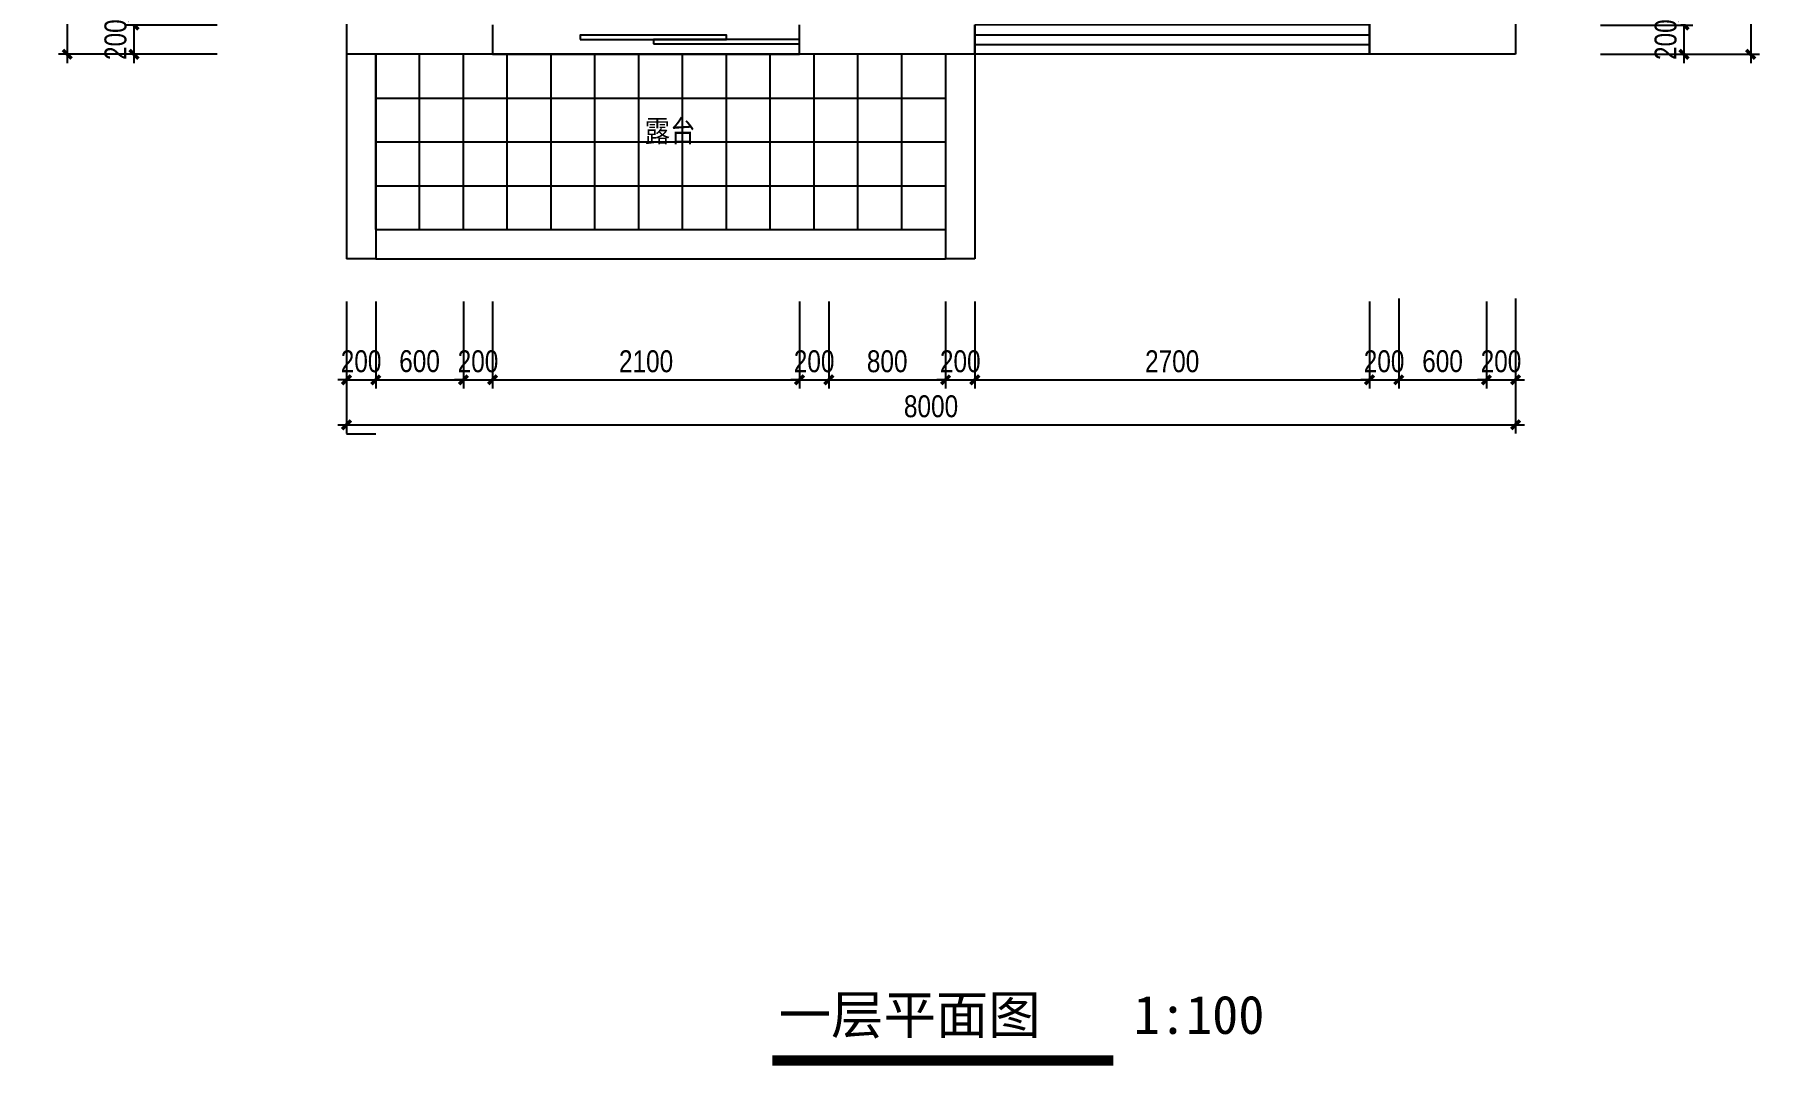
# Model space of a CAD drawing. Extents: x 160245 to 405305, y -111140 to 232735.
# Drawn here: x 268272 to 280076, y -10912 to -3856 of the extents above; entities that cross this region are included whole.
import ezdxf

# ---------------------------------------------------------------- set-up
doc = ezdxf.new("R2010")
doc.units = 0
doc.header["$LTSCALE"] = 10
doc.header["$MEASUREMENT"] = 0
doc.layers.get('Defpoints').update_dxf_attribs({"color": 229})
for name, color, linetype in [('C-ceiling 天花', 153, 'Continuous'), ('DIM_SYMB', 3, 'Continuous'), ('Door 门', 107, 'Continuous'), ('P-floorpat地面', 8, 'Continuous'), ('P-O wall 原始墙体', 245, 'Continuous'), ('P-o 原建筑尺寸', 8, 'Continuous'), ('P-Text  平面文字', 9, 'Continuous'), ('P-window 窗', 107, 'Continuous'), ('PUB_TEXT', 30, 'Continuous')]:
    doc.layers.add(name, color=color, linetype=linetype)
doc.styles.add('PDC DIM', font='PMingLiU-ExtB.ttf', dxfattribs={"width": 0.85})
doc.styles.add('黑体', font='simhei.ttf')
doc.dimstyles.new('PDC-A2', dxfattribs={"dimscale": 0, "dimtxt": 2.5, "dimasz": 1, "dimexe": 1, "dimexo": 1, "dimgap": 0.7, "dimtad": 1, "dimdec": 0, "dimtxsty": 'PDC DIM', "dimblk": 'ARCHTICK', "dimcen": 1, "dimdle": 1, "dimclrd": 8, "dimclre": 8, "dimclrt": 9, "dimadec": 0, "dimazin": 0, "dimtfac": 1, "dimtdec": 0, "dimtix": 1, "dimtmove": 2, "dimatfit": 3, "dimldrblk": 'PDC A2 T R', "dimfxl": 10, "dimfxlon": 1, "dimarcsym": 0})

# ---------------------------------------------------------------- blocks, each defined once
blk = doc.blocks.new('$WINLIB2D$00000001')
at = {"color": 0}
for points in [[(-0.5, 0.5), (-0.5, -0.5)], [(-0.5, 0.5), (0.5, 0.5)], [(0.5, -0.5), (0.5, 0.5)], [(0.5, 0.1667), (-0.5, 0.1667)], [(0.5, -0.1667), (-0.5, -0.1667)], [(-0.5, -0.5), (0.5, -0.5)]]:
    blk.add_lwpolyline(points, dxfattribs=at)
blk = doc.blocks.new('_ArchTick')
at = {"color": 0, "linetype": 'ByBlock', "const_width": 0.4}
blk.add_lwpolyline([(-0.5, -0.5), (0.5, 0.5)], dxfattribs=at)
blk = doc.blocks.new('*D1070')
at = {"layer": 'Defpoints', "color": 0}
for p in [(270407, -5622), (270607, -5622), (270607, -6219)]:
    blk.add_point(p, dxfattribs=at)
at = {"layer": 'P-o 原建筑尺寸', "color": 8, "lineweight": -2}
for p, q in [((270407, -5682), (270407, -6279)), ((270607, -5682), (270607, -6279)), ((270407, -6219), (270347, -6219)), ((270407, -6219), (270607, -6219)), ((270607, -6219), (270667, -6219))]:
    blk.add_line(p, q, dxfattribs=at)
at = {"layer": 'P-o 原建筑尺寸', "color": 8, "lineweight": -2, "xscale": 60, "yscale": 60, "zscale": 60}
blk.add_blockref('_ArchTick', (270407, -6219), dxfattribs=at)
at = {"layer": 'P-o 原建筑尺寸', "color": 8, "lineweight": -2, "xscale": 60, "yscale": 60, "zscale": 60, "rotation": 180}
blk.add_blockref('_ArchTick', (270607, -6219), dxfattribs=at)
at = {"layer": 'P-o 原建筑尺寸', "color": 9, "insert": (270507, -6093), "char_height": 150, "attachment_point": 5, "style": 'PDC DIM'}
blk.add_mtext('200', dxfattribs=at)
blk = doc.blocks.new('PDC A2 T R')
at = {"color": 0, "linetype": 'ByBlock'}
blk.add_line((0, 0), (-2, 0), dxfattribs=at)
for points in [[(-2.15, 0.89), (-1.49, 1.35), (-0.6, 0), (0, 0)], [(-2.15, -0.89), (-1.49, -1.35), (-0.6, 0), (0, 0)]]:
    blk.add_solid(points, dxfattribs=at)
blk = doc.blocks.new('*D1071')
at = {"layer": 'Defpoints', "color": 0}
for p in [(270607, -5622), (271207, -5622), (271207, -6219)]:
    blk.add_point(p, dxfattribs=at)
at = {"layer": 'P-o 原建筑尺寸', "color": 8, "lineweight": -2}
for p, q in [((270607, -5682), (270607, -6279)), ((271207, -5682), (271207, -6279)), ((270547, -6219), (271267, -6219))]:
    blk.add_line(p, q, dxfattribs=at)
at = {"layer": 'P-o 原建筑尺寸', "color": 8, "lineweight": -2, "xscale": 60, "yscale": 60, "zscale": 60, "rotation": 180}
blk.add_blockref('_ArchTick', (270607, -6219), dxfattribs=at)
at = {"layer": 'P-o 原建筑尺寸', "color": 8, "lineweight": -2, "xscale": 60, "yscale": 60, "zscale": 60}
blk.add_blockref('_ArchTick', (271207, -6219), dxfattribs=at)
at = {"layer": 'P-o 原建筑尺寸', "color": 9, "insert": (270907, -6092), "char_height": 150, "attachment_point": 5, "style": 'PDC DIM'}
blk.add_mtext('600', dxfattribs=at)
blk = doc.blocks.new('*D1072')
at = {"layer": 'Defpoints', "color": 0}
for p in [(274507, -5622), (274707, -5622), (274707, -6219)]:
    blk.add_point(p, dxfattribs=at)
at = {"layer": 'P-o 原建筑尺寸', "color": 8, "lineweight": -2}
for p, q in [((274507, -5682), (274507, -6279)), ((274707, -5682), (274707, -6279)), ((274507, -6219), (274447, -6219)), ((274507, -6219), (274707, -6219)), ((274707, -6219), (274767, -6219))]:
    blk.add_line(p, q, dxfattribs=at)
at = {"layer": 'P-o 原建筑尺寸', "color": 8, "lineweight": -2, "xscale": 60, "yscale": 60, "zscale": 60}
blk.add_blockref('_ArchTick', (274507, -6219), dxfattribs=at)
at = {"layer": 'P-o 原建筑尺寸', "color": 8, "lineweight": -2, "xscale": 60, "yscale": 60, "zscale": 60, "rotation": 180}
blk.add_blockref('_ArchTick', (274707, -6219), dxfattribs=at)
at = {"layer": 'P-o 原建筑尺寸', "color": 9, "insert": (274607, -6093), "char_height": 150, "attachment_point": 5, "style": 'PDC DIM'}
blk.add_mtext('200', dxfattribs=at)
blk = doc.blocks.new('*D1073')
at = {"layer": 'Defpoints', "color": 0}
for p in [(274707, -5622), (277407, -5622), (277407, -6219)]:
    blk.add_point(p, dxfattribs=at)
at = {"layer": 'P-o 原建筑尺寸', "color": 8, "lineweight": -2}
for p, q in [((274707, -5682), (274707, -6279)), ((277407, -5682), (277407, -6279)), ((274647, -6219), (277467, -6219))]:
    blk.add_line(p, q, dxfattribs=at)
at = {"layer": 'P-o 原建筑尺寸', "color": 8, "lineweight": -2, "xscale": 60, "yscale": 60, "zscale": 60, "rotation": 180}
blk.add_blockref('_ArchTick', (274707, -6219), dxfattribs=at)
at = {"layer": 'P-o 原建筑尺寸', "color": 8, "lineweight": -2, "xscale": 60, "yscale": 60, "zscale": 60}
blk.add_blockref('_ArchTick', (277407, -6219), dxfattribs=at)
at = {"layer": 'P-o 原建筑尺寸', "color": 9, "insert": (276057, -6093), "char_height": 150, "attachment_point": 5, "style": 'PDC DIM'}
blk.add_mtext('2700', dxfattribs=at)
blk = doc.blocks.new('*D1074')
at = {"layer": 'Defpoints', "color": 0}
for p in [(278207, -5622), (278407, -5602), (278407, -6219)]:
    blk.add_point(p, dxfattribs=at)
at = {"layer": 'P-o 原建筑尺寸', "color": 8, "lineweight": -2}
for p, q in [((278407, -5662), (278407, -6279)), ((278207, -5682), (278207, -6279)), ((278207, -6219), (278147, -6219)), ((278207, -6219), (278407, -6219)), ((278407, -6219), (278467, -6219))]:
    blk.add_line(p, q, dxfattribs=at)
at = {"layer": 'P-o 原建筑尺寸', "color": 8, "lineweight": -2, "xscale": 60, "yscale": 60, "zscale": 60}
blk.add_blockref('_ArchTick', (278207, -6219), dxfattribs=at)
at = {"layer": 'P-o 原建筑尺寸', "color": 8, "lineweight": -2, "xscale": 60, "yscale": 60, "zscale": 60, "rotation": 180}
blk.add_blockref('_ArchTick', (278407, -6219), dxfattribs=at)
at = {"layer": 'P-o 原建筑尺寸', "color": 9, "insert": (278307, -6093), "char_height": 150, "attachment_point": 5, "style": 'PDC DIM'}
blk.add_mtext('200', dxfattribs=at)
blk = doc.blocks.new('*D1067')
at = {"layer": 'Defpoints', "color": 0}
for p in [(270407, -5719), (278407, -5719), (278407, -6527)]:
    blk.add_point(p, dxfattribs=at)
at = {"layer": 'P-o 原建筑尺寸', "color": 8, "lineweight": -2}
for p, q in [((270407, -5927), (270407, -6587)), ((278407, -5927), (278407, -6587)), ((270347, -6527), (278467, -6527))]:
    blk.add_line(p, q, dxfattribs=at)
at = {"layer": 'P-o 原建筑尺寸', "color": 8, "lineweight": -2, "xscale": 60, "yscale": 60, "zscale": 60, "rotation": 180}
blk.add_blockref('_ArchTick', (270407, -6527), dxfattribs=at)
at = {"layer": 'P-o 原建筑尺寸', "color": 8, "lineweight": -2, "xscale": 60, "yscale": 60, "zscale": 60}
blk.add_blockref('_ArchTick', (278407, -6527), dxfattribs=at)
at = {"layer": 'P-o 原建筑尺寸', "color": 9, "insert": (274407, -6401), "char_height": 150, "attachment_point": 5, "style": 'PDC DIM'}
blk.add_mtext('8000', dxfattribs=at)
blk = doc.blocks.new('*D1043')
at = {"layer": 'Defpoints', "color": 0, "transparency": 16777216}
for p in [(269583, -3791), (268953, -3991), (269583, -3991)]:
    blk.add_point(p, dxfattribs=at)
at = {"layer": 'P-o 原建筑尺寸', "color": 8, "lineweight": -2, "transparency": 16777216}
for p, q in [((268953, -3791), (268953, -3731)), ((269523, -3791), (268893, -3791)), ((268953, -3791), (268953, -3991)), ((269523, -3991), (268893, -3991)), ((268953, -3991), (268953, -4051))]:
    blk.add_line(p, q, dxfattribs=at)
at = {"layer": 'P-o 原建筑尺寸', "color": 8, "lineweight": -2, "transparency": 16777216, "xscale": 60, "yscale": 60, "zscale": 60}
for p, rotation in [((268953, -3791), 270), ((268953, -3991), 90)]:
    blk.add_blockref('_ArchTick', p, dxfattribs=dict(at, rotation=rotation))
at = {"layer": 'P-o 原建筑尺寸', "color": 9, "transparency": 16777216, "insert": (268827, -3891), "char_height": 150, "attachment_point": 5, "rotation": 90, "style": 'PDC DIM'}
blk.add_mtext('200', dxfattribs=at)
blk = doc.blocks.new('*D1044')
at = {"layer": 'Defpoints', "color": 0, "transparency": 16777216}
for p in [(269583, 6709), (268496, -3991), (269583, -3991)]:
    blk.add_point(p, dxfattribs=at)
at = {"layer": 'P-o 原建筑尺寸', "color": 8, "lineweight": -2, "transparency": 16777216}
for p, q in [((268496, 6769), (268496, -4051)), ((269096, 6709), (268436, 6709)), ((269096, -3991), (268436, -3991))]:
    blk.add_line(p, q, dxfattribs=at)
at = {"layer": 'P-o 原建筑尺寸', "color": 8, "lineweight": -2, "transparency": 16777216, "xscale": 60, "yscale": 60, "zscale": 60}
for p, rotation in [((268496, 6709), 90), ((268496, -3991), 270)]:
    blk.add_blockref('_ArchTick', p, dxfattribs=dict(at, rotation=rotation))
at = {"layer": 'P-o 原建筑尺寸', "color": 9, "transparency": 16777216, "insert": (268371, 1359), "char_height": 150, "attachment_point": 5, "rotation": 90, "style": 'PDC DIM'}
blk.add_mtext('10700', dxfattribs=at)
blk = doc.blocks.new('*D1053')
at = {"layer": 'Defpoints', "color": 0, "transparency": 16777216}
for p in [(278929, -3791), (278929, -3991), (279559, -3991)]:
    blk.add_point(p, dxfattribs=at)
at = {"layer": 'P-o 原建筑尺寸', "color": 8, "lineweight": -2, "transparency": 16777216}
for p, q in [((279559, -3791), (279559, -3731)), ((278989, -3791), (279619, -3791)), ((279559, -3791), (279559, -3991)), ((278989, -3991), (279619, -3991)), ((279559, -3991), (279559, -4051))]:
    blk.add_line(p, q, dxfattribs=at)
at = {"layer": 'P-o 原建筑尺寸', "color": 8, "lineweight": -2, "transparency": 16777216, "xscale": 60, "yscale": 60, "zscale": 60}
for p, rotation in [((279559, -3791), 270), ((279559, -3991), 90)]:
    blk.add_blockref('_ArchTick', p, dxfattribs=dict(at, rotation=rotation))
at = {"layer": 'P-o 原建筑尺寸', "color": 9, "transparency": 16777216, "insert": (279434, -3891), "char_height": 150, "attachment_point": 5, "rotation": 90, "style": 'PDC DIM'}
blk.add_mtext('200', dxfattribs=at)
blk = doc.blocks.new('*D1054')
at = {"layer": 'Defpoints', "color": 0, "transparency": 16777216}
for p in [(278929, 6709), (278929, -3991), (280016, -3991)]:
    blk.add_point(p, dxfattribs=at)
at = {"layer": 'P-o 原建筑尺寸', "color": 8, "lineweight": -2, "transparency": 16777216}
for p, q in [((280016, 6769), (280016, -4051)), ((279416, 6709), (280076, 6709)), ((279416, -3991), (280076, -3991))]:
    blk.add_line(p, q, dxfattribs=at)
at = {"layer": 'P-o 原建筑尺寸', "color": 8, "lineweight": -2, "transparency": 16777216, "xscale": 60, "yscale": 60, "zscale": 60}
for p, rotation in [((280016, 6709), 90), ((280016, -3991), 270)]:
    blk.add_blockref('_ArchTick', p, dxfattribs=dict(at, rotation=rotation))
at = {"layer": 'P-o 原建筑尺寸', "color": 9, "transparency": 16777216, "insert": (279890, 1359), "char_height": 150, "attachment_point": 5, "rotation": 90, "style": 'PDC DIM'}
blk.add_mtext('10700', dxfattribs=at)
blk = doc.blocks.new('*D1100')
at = {"layer": 'Defpoints', "color": 0}
for p in [(271207, -5622), (271407, -5622), (271407, -6219)]:
    blk.add_point(p, dxfattribs=at)
at = {"layer": 'P-o 原建筑尺寸', "color": 8, "lineweight": -2}
for p, q in [((271207, -5682), (271207, -6279)), ((271407, -5682), (271407, -6279)), ((271207, -6219), (271147, -6219)), ((271207, -6219), (271407, -6219)), ((271407, -6219), (271467, -6219))]:
    blk.add_line(p, q, dxfattribs=at)
at = {"layer": 'P-o 原建筑尺寸', "color": 8, "lineweight": -2, "xscale": 60, "yscale": 60, "zscale": 60}
blk.add_blockref('_ArchTick', (271207, -6219), dxfattribs=at)
at = {"layer": 'P-o 原建筑尺寸', "color": 8, "lineweight": -2, "xscale": 60, "yscale": 60, "zscale": 60, "rotation": 180}
blk.add_blockref('_ArchTick', (271407, -6219), dxfattribs=at)
at = {"layer": 'P-o 原建筑尺寸', "color": 9, "insert": (271307, -6093), "char_height": 150, "attachment_point": 5, "style": 'PDC DIM'}
blk.add_mtext('200', dxfattribs=at)
blk = doc.blocks.new('*D1101')
at = {"layer": 'Defpoints', "color": 0}
for p in [(271407, -5622), (273507, -5622), (273507, -6219)]:
    blk.add_point(p, dxfattribs=at)
at = {"layer": 'P-o 原建筑尺寸', "color": 8, "lineweight": -2}
for p, q in [((271407, -5682), (271407, -6279)), ((273507, -5682), (273507, -6279)), ((271347, -6219), (273567, -6219))]:
    blk.add_line(p, q, dxfattribs=at)
at = {"layer": 'P-o 原建筑尺寸', "color": 8, "lineweight": -2, "xscale": 60, "yscale": 60, "zscale": 60, "rotation": 180}
blk.add_blockref('_ArchTick', (271407, -6219), dxfattribs=at)
at = {"layer": 'P-o 原建筑尺寸', "color": 8, "lineweight": -2, "xscale": 60, "yscale": 60, "zscale": 60}
blk.add_blockref('_ArchTick', (273507, -6219), dxfattribs=at)
at = {"layer": 'P-o 原建筑尺寸', "color": 9, "insert": (272457, -6093), "char_height": 150, "attachment_point": 5, "style": 'PDC DIM'}
blk.add_mtext('2100', dxfattribs=at)
blk = doc.blocks.new('*D1102')
at = {"layer": 'Defpoints', "color": 0}
for p in [(273507, -5622), (273707, -5622), (273707, -6219)]:
    blk.add_point(p, dxfattribs=at)
at = {"layer": 'P-o 原建筑尺寸', "color": 8, "lineweight": -2}
for p, q in [((273507, -5682), (273507, -6279)), ((273707, -5682), (273707, -6279)), ((273507, -6219), (273447, -6219)), ((273507, -6219), (273707, -6219)), ((273707, -6219), (273767, -6219))]:
    blk.add_line(p, q, dxfattribs=at)
at = {"layer": 'P-o 原建筑尺寸', "color": 8, "lineweight": -2, "xscale": 60, "yscale": 60, "zscale": 60}
blk.add_blockref('_ArchTick', (273507, -6219), dxfattribs=at)
at = {"layer": 'P-o 原建筑尺寸', "color": 8, "lineweight": -2, "xscale": 60, "yscale": 60, "zscale": 60, "rotation": 180}
blk.add_blockref('_ArchTick', (273707, -6219), dxfattribs=at)
at = {"layer": 'P-o 原建筑尺寸', "color": 9, "insert": (273607, -6093), "char_height": 150, "attachment_point": 5, "style": 'PDC DIM'}
blk.add_mtext('200', dxfattribs=at)
blk = doc.blocks.new('*D1103')
at = {"layer": 'Defpoints', "color": 0}
for p in [(273707, -5622), (274507, -5622), (274507, -6219)]:
    blk.add_point(p, dxfattribs=at)
at = {"layer": 'P-o 原建筑尺寸', "color": 8, "lineweight": -2}
for p, q in [((273707, -5682), (273707, -6279)), ((274507, -5682), (274507, -6279)), ((273647, -6219), (274567, -6219))]:
    blk.add_line(p, q, dxfattribs=at)
at = {"layer": 'P-o 原建筑尺寸', "color": 8, "lineweight": -2, "xscale": 60, "yscale": 60, "zscale": 60, "rotation": 180}
blk.add_blockref('_ArchTick', (273707, -6219), dxfattribs=at)
at = {"layer": 'P-o 原建筑尺寸', "color": 8, "lineweight": -2, "xscale": 60, "yscale": 60, "zscale": 60}
blk.add_blockref('_ArchTick', (274507, -6219), dxfattribs=at)
at = {"layer": 'P-o 原建筑尺寸', "color": 9, "insert": (274107, -6093), "char_height": 150, "attachment_point": 5, "style": 'PDC DIM'}
blk.add_mtext('800', dxfattribs=at)
blk = doc.blocks.new('*D1104')
at = {"layer": 'Defpoints', "color": 0}
for p in [(277407, -5622), (277607, -5602), (277607, -6219)]:
    blk.add_point(p, dxfattribs=at)
at = {"layer": 'P-o 原建筑尺寸', "color": 8, "lineweight": -2}
for p, q in [((277607, -5662), (277607, -6279)), ((277407, -5682), (277407, -6279)), ((277407, -6219), (277347, -6219)), ((277407, -6219), (277607, -6219)), ((277607, -6219), (277667, -6219))]:
    blk.add_line(p, q, dxfattribs=at)
at = {"layer": 'P-o 原建筑尺寸', "color": 8, "lineweight": -2, "xscale": 60, "yscale": 60, "zscale": 60}
blk.add_blockref('_ArchTick', (277407, -6219), dxfattribs=at)
at = {"layer": 'P-o 原建筑尺寸', "color": 8, "lineweight": -2, "xscale": 60, "yscale": 60, "zscale": 60, "rotation": 180}
blk.add_blockref('_ArchTick', (277607, -6219), dxfattribs=at)
at = {"layer": 'P-o 原建筑尺寸', "color": 9, "insert": (277507, -6093), "char_height": 150, "attachment_point": 5, "style": 'PDC DIM'}
blk.add_mtext('200', dxfattribs=at)
blk = doc.blocks.new('*D1105')
at = {"layer": 'Defpoints', "color": 0}
for p in [(277607, -5622), (278207, -5622), (278207, -6219)]:
    blk.add_point(p, dxfattribs=at)
at = {"layer": 'P-o 原建筑尺寸', "color": 8, "lineweight": -2}
for p, q in [((277607, -5682), (277607, -6279)), ((278207, -5682), (278207, -6279)), ((277547, -6219), (278267, -6219))]:
    blk.add_line(p, q, dxfattribs=at)
at = {"layer": 'P-o 原建筑尺寸', "color": 8, "lineweight": -2, "xscale": 60, "yscale": 60, "zscale": 60, "rotation": 180}
blk.add_blockref('_ArchTick', (277607, -6219), dxfattribs=at)
at = {"layer": 'P-o 原建筑尺寸', "color": 8, "lineweight": -2, "xscale": 60, "yscale": 60, "zscale": 60}
blk.add_blockref('_ArchTick', (278207, -6219), dxfattribs=at)
at = {"layer": 'P-o 原建筑尺寸', "color": 9, "insert": (277907, -6092), "char_height": 150, "attachment_point": 5, "style": 'PDC DIM'}
blk.add_mtext('600', dxfattribs=at)

msp = doc.modelspace()

# ---------------------------------------------------------------- hatches: boundary and pattern name
at = {"layer": 'P-floorpat地面'}
h = msp.add_hatch(dxfattribs=at)
h.set_pattern_fill('_USER', color=250, scale=300, double=1, pattern_type=0)
h.set_pattern_definition([(0, (270606.93, -5190.64), (0, 300), []), (90, (270606.93, -5190.64), (-300, 2e-14), [])])
h.paths.add_polyline_path([(274506.9, -3990.6), (273606.9, -3990.6), (273506.9, -3990.6), (271406.9, -3990.6), (271306.9, -3990.6), (270606.9, -3990.6), (270606.9, -5190.6), (274506.9, -5190.6)])

# ---------------------------------------------------------------- linework, layer by layer
at = {"layer": 'C-ceiling 天花'}
msp.add_line((271406.9, -3990.6), (273506.9, -3990.6), dxfattribs=at)
at = {"layer": 'DIM_SYMB', "const_width": 70}
msp.add_lwpolyline([(273319.9, -10876.6), (275654, -10876.6)], dxfattribs=at)
at = {"layer": 'Door 门'}
msp.add_line((271406.9, -3990.6), (273506.9, -3990.6), dxfattribs=at)
for points in [[(272006.9, -3890.6), (273006.9, -3890.6), (273006.9, -3860.6), (272006.9, -3860.6)], [(272506.9, -3920.6), (273506.9, -3920.6), (273506.9, -3890.6), (272506.9, -3890.6)]]:
    msp.add_lwpolyline(points, close=True, dxfattribs=at)
at = {"layer": 'P-floorpat地面'}
msp.add_line((273506.9, -3990.6), (271406.9, -3990.6), dxfattribs=at)
at = {"layer": 'P-O wall 原始墙体'}
for p, q in [((270406.9, -2990.6), (270406.9, -3990.6)), ((277406.9, -2990.6), (277406.9, -3990.6)), ((278406.9, -3090.6), (278406.9, -3990.6)), ((271406.9, -3790.6), (271406.9, -3990.6)), ((273506.9, -3990.6), (273506.9, -3790.6)), ((274706.9, -3790.6), (274706.9, -3990.6)), ((277406.9, -3990.6), (277406.9, -3790.6)), ((277406.9, -3790.6), (277406.9, -3990.6)), ((271306.9, -3990.6), (270406.9, -3990.6)), ((270406.9, -3990.6), (270406.9, -5390.6)), ((270606.9, -3990.6), (270606.9, -5390.6)), ((271406.9, -3990.6), (271306.9, -3990.6)), ((273606.9, -3990.6), (273506.9, -3990.6)), ((274606.9, -3990.6), (273606.9, -3990.6)), ((274506.9, -3990.6), (274506.9, -5390.6)), ((274706.9, -3990.6), (274606.9, -3990.6)), ((274706.9, -3990.6), (274706.9, -5390.6)), ((278406.9, -3990.6), (277406.9, -3990.6)), ((270606.9, -5390.6), (270406.9, -5390.6)), ((274706.9, -5390.6), (274506.9, -5390.6)), ((270606.9, -6590.6), (270406.9, -6590.6))]:
    msp.add_line(p, q, dxfattribs=at)
at = {"layer": 'P-window 窗'}
for p, q in [((270606.9, -5190.6), (274506.9, -5190.6)), ((270606.9, -5390.6), (274506.9, -5390.6))]:
    msp.add_line(p, q, dxfattribs=at)

# ---------------------------------------------------------------- block references
at = {"layer": 'P-window 窗', "extrusion": (0, 0, -1), "xscale": 2700, "yscale": 200, "zscale": -2700}
msp.add_blockref('$WINLIB2D$00000001', (-276056.9, -3890.6), dxfattribs=at)

# ---------------------------------------------------------------- texts
at = {"layer": 'P-Text  平面文字', "insert": (272447.5, -4441), "char_height": 150, "attachment_point": 1, "style": 'PDC DIM'}
msp.add_mtext_dynamic_manual_height_columns('{\\fSimSun|b0|i0|c134|p2;露台}', width=893.426, gutter_width=1750, heights=[0], dxfattribs=at)
at = {"layer": 'PUB_TEXT', "style": '黑体'}
for s, p in [('一层平面图', (273364.4, -10695.3)), ('1:100', (275794, -10695.3))]:
    msp.add_text(s, height=262.87, dxfattribs=at).set_placement(p)

# ---------------------------------------------------------------- dimensions: what is measured, and where the dimension line sits
at = {"layer": 'P-o 原建筑尺寸'}
for base, p1, p2, picture, middle in [((268496.2, -3990.6), (269583.5, 6709.4), (269583.5, -3990.6), '*D1044', (268370.7, 1359.4)), ((280015.9, -3990.6), (278928.6, 6709.4), (278928.6, -3990.6), '*D1054', (279890.4, 1359.4)), ((268952.7, -3990.6), (269583.5, -3790.6), (269583.5, -3990.6), '*D1043', (268827.2, -3890.6)), ((279559.4, -3990.6), (278928.6, -3790.6), (278928.6, -3990.6), '*D1053', (279433.9, -3890.6))]:
    dim = msp.add_linear_dim(base=base, p1=p1, p2=p2, angle=90, dimstyle='PDC-A2', override={"dimscale": 60}, dxfattribs=at)
    dim.commit()
    dim.dimension.update_dxf_attribs({"geometry": picture, "text_midpoint": middle})
for base, p1, p2, picture, middle in [((270606.9, -6218.6), (270406.9, -5621.9), (270606.9, -5621.9), '*D1070', (270506.9, -6093.1)), ((271206.9, -6218.6), (270606.9, -5621.9), (271206.9, -5621.9), '*D1071', (270906.9, -6092.1)), ((271406.9, -6218.6), (271206.9, -5621.9), (271406.9, -5621.9), '*D1100', (271306.9, -6093.1)), ((273506.9, -6218.6), (271406.9, -5621.9), (273506.9, -5621.9), '*D1101', (272456.9, -6093.1)), ((273706.9, -6218.6), (273506.9, -5621.9), (273706.9, -5621.9), '*D1102', (273606.9, -6093.1)), ((274506.9, -6218.6), (273706.9, -5621.9), (274506.9, -5621.9), '*D1103', (274106.9, -6093.1)), ((274706.9, -6218.6), (274506.9, -5621.9), (274706.9, -5621.9), '*D1072', (274606.9, -6093.1)), ((277406.9, -6218.6), (274706.9, -5621.9), (277406.9, -5621.9), '*D1073', (276056.9, -6093.1)), ((277606.9, -6218.6), (277406.9, -5621.9), (277606.9, -5602), '*D1104', (277506.9, -6093.1)), ((278206.9, -6218.6), (277606.9, -5621.9), (278206.9, -5621.9), '*D1105', (277906.9, -6092.1)), ((278406.9, -6218.6), (278206.9, -5621.9), (278406.9, -5602), '*D1074', (278306.9, -6093.1)), ((278406.9, -6526.9), (270406.9, -5718.6), (278406.9, -5718.6), '*D1067', (274406.9, -6401.4))]:
    dim = msp.add_linear_dim(base=base, p1=p1, p2=p2, dimstyle='PDC-A2', override={"dimscale": 60}, dxfattribs=at)
    dim.commit()
    dim.dimension.update_dxf_attribs({"geometry": picture, "text_midpoint": middle})

doc.saveas('drawing.dxf')
